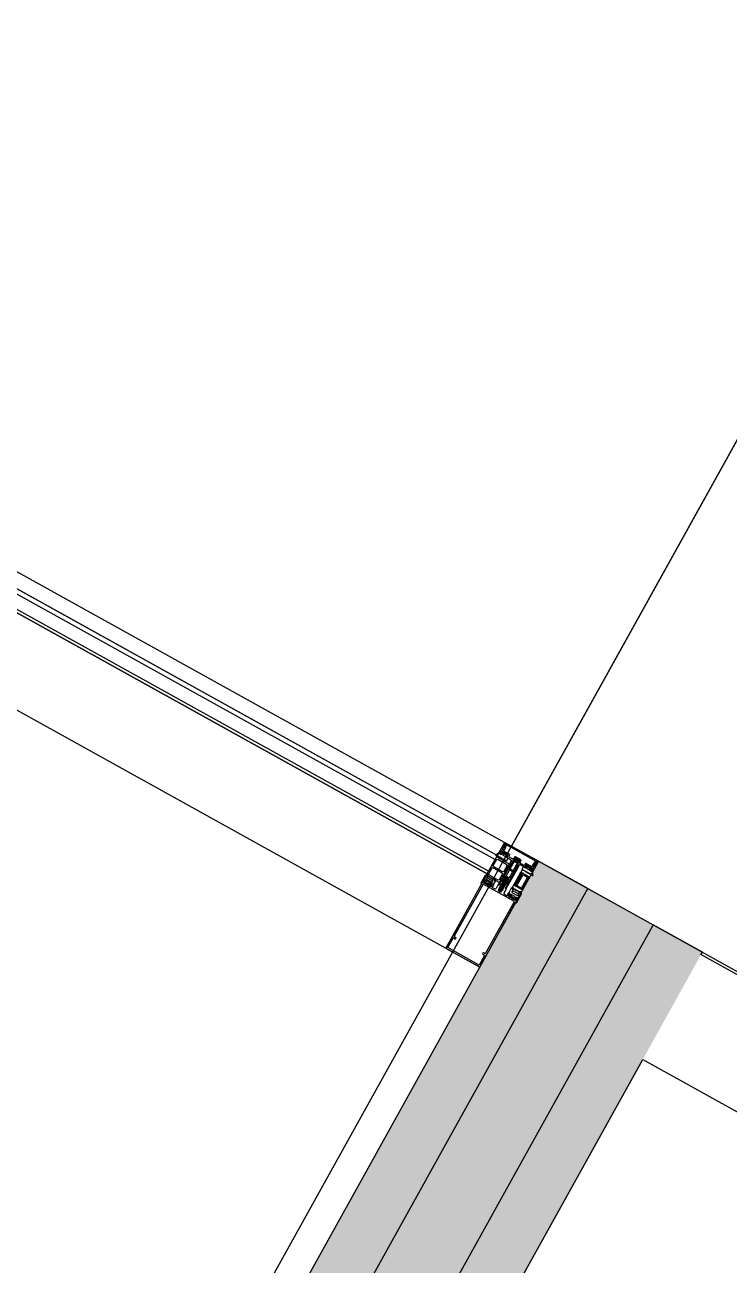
# Model space of a CAD drawing. Header units: metres. Extents: x 2.3 to 42.8, y 0.9 to 31.9.
# Drawn here: x 15.842 to 16.212, y 9.583 to 10.235 of the extents above; entities that cross this region are included whole.
import ezdxf

# ---------------------------------------------------------------- set-up
doc = ezdxf.new("R2010")
doc.units = ezdxf.units.M
for name, color, linetype in [('ARREDI', 9, 'Continuous'), ('PARETI_STRUTTURE', 7, 'Continuous'), ('PILASTRI_SETTI', 8, 'Continuous')]:
    doc.layers.add(name, color=color, linetype=linetype)

msp = doc.modelspace()

# ---------------------------------------------------------------- linework, layer by layer
at = {"layer": 'ARREDI'}
for points in [[(16.08915, 9.7959), (16.0903, 9.79797), (15.62325, 10.05729), (15.62209, 10.05523)], [(16.08494, 9.78832), (16.08571, 9.7897), (15.61865, 10.04903), (15.61789, 10.04766)], [(16.09163, 9.78415), (16.0966, 9.7931), (16.09645, 9.79364), (16.09026, 9.79708), (16.08972, 9.79693), (16.08474, 9.78797), (16.0849, 9.78745), (16.09109, 9.784)], [(16.09553, 9.7928), (16.09377, 9.78962), (16.09325, 9.78945), (16.08841, 9.79213), (16.08825, 9.79267), (16.09002, 9.79585), (16.09056, 9.79601), (16.09538, 9.79334)], [(16.09854, 9.79617), (16.09864, 9.79634), (16.09887, 9.79621), (16.10243, 9.79424), (16.10233, 9.79407), (16.10209, 9.7942), (16.09854, 9.79617), (16.09864, 9.79634), (16.10219, 9.79437), (16.10243, 9.79424), (16.10233, 9.79407), (16.09877, 9.79605)], [(16.09913, 9.79634), (16.09902, 9.79627), (16.09886, 9.79631), (16.09902, 9.79627)], [(16.09982, 9.79595), (16.09977, 9.79586), (16.09971, 9.79584), (16.09985, 9.79581), (16.09995, 9.79589), (16.09985, 9.79581), (16.09971, 9.79584), (16.09977, 9.79586)], [(16.10029, 9.7958), (16.10061, 9.79545), (16.10109, 9.79536)], [(16.09079, 9.78507), (16.08597, 9.78775), (16.08582, 9.78828), (16.08758, 9.79146), (16.08812, 9.79161), (16.09296, 9.78893), (16.0931, 9.7884), (16.09133, 9.78522)], [(16.10142, 9.79489), (16.10134, 9.79499), (16.10134, 9.79511), (16.10134, 9.79499)], [(16.10228, 9.79441), (16.10215, 9.79454), (16.10215, 9.79466), (16.10215, 9.79454)], [(16.08323, 9.78521), (16.0835, 9.78529)], [(16.09377, 9.78197), (16.09371, 9.78202), (16.09364, 9.78208), (16.09353, 9.78216), (16.09341, 9.78226), (16.0932, 9.78241), (16.09309, 9.78251), (16.09299, 9.78258), (16.09293, 9.78264)], [(16.09544, 9.78513), (16.09537, 9.78519), (16.09529, 9.78526), (16.09516, 9.78535), (16.09497, 9.78551), (16.09483, 9.78562), (16.09475, 9.78569), (16.09466, 9.78574)], [(16.09654, 9.7863), (16.095, 9.78715)], [(16.09567, 9.78668), (16.09585, 9.78654), (16.09597, 9.78644), (16.09577, 9.78658), (16.09559, 9.78672), (16.09547, 9.78682)], [(16.10329, 9.78813), (16.10015, 9.78249), (16.10039, 9.78169), (16.1033, 9.78006), (16.10701, 9.78674), (16.10409, 9.78837)], [(16.10361, 9.7875), (16.10086, 9.78254), (16.10102, 9.78201), (16.10309, 9.78086), (16.10621, 9.7865), (16.10416, 9.78765)]]:
    msp.add_lwpolyline(points, close=True, dxfattribs=at)
for points in [[(16.09408, 9.80477), (16.09107, 9.79934), (16.09151, 9.79909), (16.09205, 9.80006), (16.09316, 9.80096), (16.09322, 9.80106)], [(16.09369, 9.80302), (16.09293, 9.80165)], [(16.09429, 9.80251), (16.09331, 9.80165)], [(16.09465, 9.80221), (16.09367, 9.80047), (16.09372, 9.80033)], [(16.09396, 9.8031), (16.0937, 9.80301)], [(16.09397, 9.8031), (16.09469, 9.80269), (16.09495, 9.80276)], [(16.11194, 9.79496), (16.09421, 9.80481), (16.09407, 9.80477)], [(16.09413, 9.80381), (16.0942, 9.80355)], [(16.09419, 9.80392), (16.09414, 9.80381)], [(16.09446, 9.80399), (16.0942, 9.80393)], [(16.09494, 9.80314), (16.09422, 9.80354)], [(16.09464, 9.80221), (16.09429, 9.80251)], [(16.11112, 9.79474), (16.10279, 9.79937), (16.09445, 9.80399)], [(16.09501, 9.80287), (16.09495, 9.80314)], [(16.09496, 9.80277), (16.09501, 9.80287)], [(16.09097, 9.79919), (16.09027, 9.79862), (16.08941, 9.79838), (16.08944, 9.79816)], [(16.08943, 9.79816), (16.0905, 9.79777)], [(16.09089, 9.79762), (16.09073, 9.79772), (16.0905, 9.79776)], [(16.09089, 9.79763), (16.09094, 9.79749), (16.09098, 9.79735)], [(16.09122, 9.79925), (16.09097, 9.79919)], [(16.09098, 9.79735), (16.09114, 9.79726)], [(16.09115, 9.79726), (16.09129, 9.7973)], [(16.09277, 9.79917), (16.09298, 9.79906), (16.09268, 9.7985), (16.09258, 9.79845), (16.09249, 9.79846), (16.09233, 9.79863), (16.09122, 9.79924)], [(16.09158, 9.79724), (16.09142, 9.79734), (16.09128, 9.79729)], [(16.09159, 9.79725), (16.09163, 9.79711), (16.09167, 9.79697)], [(16.09166, 9.79697), (16.09183, 9.79688)], [(16.09174, 9.79918), (16.09181, 9.79892)], [(16.09175, 9.79919), (16.09219, 9.79998), (16.09323, 9.80092), (16.0933, 9.80109)], [(16.09182, 9.79891), (16.0924, 9.79858)], [(16.09184, 9.79688), (16.09198, 9.79692)], [(16.09227, 9.79686), (16.0921, 9.79695), (16.09197, 9.79691)], [(16.09236, 9.79659), (16.09231, 9.79672), (16.09227, 9.79686)], [(16.09235, 9.79659), (16.09252, 9.79649)], [(16.09241, 9.79859), (16.09255, 9.79861)], [(16.09305, 9.79995), (16.09265, 9.79959), (16.09247, 9.79927), (16.09251, 9.7991)], [(16.09272, 9.799), (16.09251, 9.79911)], [(16.09253, 9.7965), (16.09266, 9.79654)], [(16.09255, 9.79861), (16.09274, 9.79881)], [(16.09296, 9.79647), (16.09279, 9.79657), (16.09265, 9.79653)], [(16.09275, 9.79881), (16.09272, 9.79899)], [(16.09274, 9.79928), (16.09277, 9.79917)], [(16.09288, 9.79937), (16.09276, 9.79931)], [(16.09557, 9.79788), (16.09491, 9.79861), (16.09382, 9.79921), (16.09289, 9.79936)], [(16.09293, 9.80164), (16.09297, 9.8015)], [(16.09304, 9.7962), (16.093, 9.79634), (16.09296, 9.79648)], [(16.09297, 9.8015), (16.09322, 9.80136)], [(16.09304, 9.79621), (16.09321, 9.79611)], [(16.09453, 9.79929), (16.09441, 9.79928), (16.09316, 9.79997), (16.09305, 9.79996)], [(16.09322, 9.80106), (16.09326, 9.80126), (16.09321, 9.80137)], [(16.09321, 9.79611), (16.09335, 9.79615)], [(16.09341, 9.79878), (16.09322, 9.79843), (16.0933, 9.79816)], [(16.09331, 9.80165), (16.09324, 9.80147)], [(16.09324, 9.80147), (16.0933, 9.8011)], [(16.0933, 9.79816), (16.09433, 9.79759), (16.09459, 9.79766)], [(16.09365, 9.79609), (16.09348, 9.79619), (16.09334, 9.79615)], [(16.0947, 9.79828), (16.09368, 9.79885), (16.09341, 9.79878)], [(16.09373, 9.79582), (16.09369, 9.79596), (16.09365, 9.7961)], [(16.0969, 9.79857), (16.09372, 9.80033)], [(16.09373, 9.79583), (16.0939, 9.79573)], [(16.0939, 9.79573), (16.09404, 9.79577)], [(16.09434, 9.79571), (16.09417, 9.79581), (16.09403, 9.79576)], [(16.09442, 9.79544), (16.09438, 9.79558), (16.09434, 9.79572)], [(16.09442, 9.79544), (16.09458, 9.79535)], [(16.09606, 9.79836), (16.09464, 9.79917), (16.09463, 9.79924), (16.09453, 9.79929)], [(16.09459, 9.79766), (16.09479, 9.79801), (16.09472, 9.79827)], [(16.09508, 9.7953), (16.09486, 9.79542), (16.09472, 9.79538)], [(16.09585, 9.79667), (16.09522, 9.79702), (16.095, 9.79708), (16.09493, 9.79716), (16.09495, 9.79724), (16.09525, 9.7978), (16.09546, 9.79767)], [(16.09516, 9.79747), (16.0951, 9.79719)], [(16.0951, 9.79719), (16.09515, 9.79707)], [(16.09515, 9.79706), (16.09788, 9.79555)], [(16.09534, 9.79754), (16.09517, 9.79747)], [(16.09534, 9.79754), (16.09554, 9.79743), (16.09571, 9.79747)], [(16.09535, 9.79537), (16.09592, 9.7964)], [(16.09546, 9.79768), (16.09557, 9.79771)], [(16.09558, 9.79774), (16.09557, 9.79788)], [(16.0957, 9.79748), (16.09611, 9.7982), (16.09606, 9.79836)], [(16.09593, 9.79641), (16.09586, 9.79667)], [(16.09693, 9.79846), (16.09639, 9.7975), (16.09648, 9.79723)], [(16.10026, 9.79493), (16.1002, 9.79514), (16.09647, 9.79723)], [(16.09693, 9.79846), (16.0969, 9.79857)], [(16.09728, 9.7943), (16.09791, 9.79544), (16.09788, 9.79555)], [(16.09854, 9.79617), (16.09857, 9.79606)], [(16.09857, 9.79606), (16.10222, 9.79404)], [(16.10239, 9.79435), (16.09874, 9.79637), (16.09863, 9.79635)], [(16.10108, 9.79536), (16.10132, 9.79545), (16.10174, 9.79615), (16.101, 9.79579), (16.10093, 9.79567), (16.10098, 9.79579), (16.101, 9.79582), (16.10134, 9.79638), (16.10102, 9.79655), (16.10029, 9.7958), (16.09982, 9.79594), (16.09913, 9.79633), (16.09961, 9.79724), (16.09911, 9.79635), (16.10108, 9.79536)], [(16.09911, 9.79635), (16.09982, 9.79594), (16.10035, 9.79688)], [(16.09913, 9.79634), (16.09965, 9.79727), (16.09913, 9.79634)], [(16.09945, 9.79557), (16.09953, 9.79531), (16.10107, 9.79446)], [(16.09996, 9.79727), (16.09961, 9.79725)], [(16.09995, 9.79589), (16.09982, 9.79596), (16.09995, 9.79589), (16.10046, 9.79682), (16.09995, 9.79589), (16.10046, 9.79682)], [(16.10034, 9.79688), (16.09983, 9.79595), (16.10034, 9.79688)], [(16.10216, 9.79467), (16.10145, 9.79504), (16.10134, 9.79511), (16.09995, 9.79589), (16.10134, 9.79511), (16.10185, 9.79604), (16.10134, 9.79511), (16.10217, 9.79465), (16.10267, 9.79558)], [(16.10251, 9.79584), (16.10244, 9.79588), (16.10251, 9.79586), (16.09996, 9.79727)], [(16.10012, 9.79719), (16.10006, 9.79709), (16.1023, 9.79584), (16.10235, 9.79595)], [(16.10022, 9.7971), (16.10016, 9.79714), (16.10009, 9.79718)], [(16.1001, 9.79718), (16.10017, 9.79714)], [(16.10017, 9.79628), (16.10035, 9.79692)], [(16.10019, 9.79627), (16.10037, 9.79691)], [(16.10019, 9.79627), (16.10037, 9.79691)], [(16.10023, 9.79605), (16.10062, 9.79678), (16.10023, 9.79605)], [(16.10023, 9.79605), (16.1003, 9.79593)], [(16.10035, 9.79685), (16.10032, 9.79697)], [(16.10036, 9.79683), (16.10033, 9.79693)], [(16.10046, 9.79681), (16.10053, 9.79681)], [(16.10059, 9.79541), (16.10086, 9.7959)], [(16.10064, 9.79583), (16.101, 9.79656), (16.10064, 9.79583)], [(16.10092, 9.79567), (16.10135, 9.79637), (16.10099, 9.79578), (16.1007, 9.79594), (16.10064, 9.79583)], [(16.1007, 9.7968), (16.10077, 9.79677), (16.10088, 9.79674), (16.10098, 9.79668), (16.10106, 9.79664), (16.10116, 9.7966), (16.1013, 9.79652), (16.10139, 9.79646)], [(16.10099, 9.79578), (16.1007, 9.79594)], [(16.10072, 9.79598), (16.101, 9.79582)], [(16.10119, 9.79544), (16.10133, 9.79544)], [(16.10196, 9.79598), (16.10146, 9.79505), (16.10134, 9.79512), (16.10185, 9.79605)], [(16.10197, 9.79598), (16.10146, 9.79505), (16.10141, 9.79495), (16.10141, 9.79488), (16.10141, 9.79495), (16.10146, 9.79505)], [(16.10267, 9.79559), (16.10215, 9.79466), (16.10146, 9.79505), (16.10197, 9.79598)], [(16.10198, 9.79602), (16.10154, 9.79552)], [(16.10198, 9.79602), (16.10154, 9.79553)], [(16.102, 9.79601), (16.10155, 9.79552)], [(16.10186, 9.79602), (16.10192, 9.79596)], [(16.10202, 9.796), (16.10192, 9.79597)], [(16.10267, 9.79562), (16.10267, 9.79554), (16.10217, 9.79465), (16.10267, 9.7956)], [(16.10241, 9.7959), (16.10232, 9.79595), (16.10224, 9.79599)], [(16.10249, 9.79585), (16.10242, 9.79589)], [(16.10267, 9.79554), (16.1025, 9.79586)], [(16.09714, 9.79405), (16.09094, 9.78289)], [(16.09605, 9.79089), (16.09304, 9.78545), (16.09305, 9.78527)], [(16.09538, 9.78584), (16.09551, 9.78602), (16.09526, 9.78612), (16.09512, 9.78618), (16.09502, 9.7862), (16.09494, 9.78623), (16.09487, 9.78626), (16.09445, 9.78652), (16.09449, 9.78662), (16.0949, 9.78704), (16.09501, 9.78715), (16.09953, 9.79531), (16.10107, 9.79445), (16.09654, 9.7863), (16.09599, 9.78609), (16.09592, 9.78614), (16.0958, 9.78624), (16.09569, 9.78632), (16.09547, 9.78649), (16.09533, 9.7866), (16.09522, 9.7867), (16.09515, 9.78675), (16.09505, 9.78687), (16.09512, 9.78681), (16.09522, 9.78674), (16.09535, 9.78665), (16.09553, 9.78652), (16.09582, 9.78631), (16.096, 9.78619), (16.09612, 9.78611), (16.09621, 9.78604), (16.09616, 9.78613), (16.09491, 9.787), (16.09497, 9.78692), (16.095, 9.78637), (16.09509, 9.7863), (16.09472, 9.78618), (16.09454, 9.78597), (16.09431, 9.78563), (16.09449, 9.78596), (16.09467, 9.78628), (16.096, 9.78587), (16.09593, 9.78588), (16.09587, 9.78591), (16.09579, 9.78592), (16.09566, 9.78598), (16.09538, 9.78584)], [(16.09459, 9.79535), (16.09473, 9.79539)], [(16.0947, 9.7946), (16.09509, 9.7953), (16.09535, 9.79538)], [(16.09507, 9.7806), (16.10127, 9.79175)], [(16.09659, 9.7907), (16.09619, 9.79092), (16.09605, 9.79088)], [(16.0961, 9.78368), (16.09914, 9.78915), (16.0991, 9.78929)], [(16.09742, 9.79334), (16.09639, 9.79149), (16.09643, 9.79135)], [(16.09701, 9.79103), (16.09643, 9.79135)], [(16.09696, 9.79026), (16.0966, 9.7907)], [(16.09813, 9.7896), (16.09696, 9.79027)], [(16.0974, 9.79053), (16.09701, 9.79103)], [(16.09727, 9.79408), (16.09713, 9.79404)], [(16.09735, 9.79404), (16.09795, 9.79371), (16.09727, 9.79408)], [(16.09728, 9.7943), (16.09736, 9.79404)], [(16.09821, 9.79013), (16.09739, 9.79054)], [(16.09771, 9.79327), (16.09755, 9.79337), (16.09741, 9.79333)], [(16.09772, 9.79327), (16.09786, 9.79331)], [(16.09785, 9.79331), (16.09799, 9.79357), (16.09789, 9.79339)], [(16.0979, 9.7934), (16.09797, 9.79313)], [(16.098, 9.79357), (16.09795, 9.79371)], [(16.098, 9.79359), (16.09796, 9.7937)], [(16.09798, 9.79313), (16.09805, 9.79309)], [(16.09837, 9.79506), (16.09802, 9.79443), (16.09809, 9.79417)], [(16.09804, 9.79309), (16.09831, 9.79317)], [(16.09851, 9.79393), (16.09809, 9.79417)], [(16.09911, 9.78929), (16.09868, 9.78952), (16.09813, 9.7896)], [(16.09877, 9.79005), (16.09814, 9.79011)], [(16.09831, 9.79317), (16.09859, 9.79367)], [(16.10138, 9.7936), (16.10001, 9.79436), (16.09863, 9.79513), (16.09837, 9.79505)], [(16.09859, 9.79367), (16.09852, 9.79393)], [(16.09877, 9.79005), (16.09936, 9.78973), (16.09949, 9.78977)], [(16.09895, 9.78234), (16.10277, 9.78923)], [(16.10279, 9.78922), (16.1039, 9.78861), (16.10308, 9.78837), (16.09985, 9.78252), (16.10007, 9.78172), (16.09896, 9.78234)], [(16.10293, 9.78914), (16.09911, 9.78225)], [(16.10306, 9.78907), (16.09925, 9.78218)], [(16.1032, 9.78899), (16.09938, 9.7821)], [(16.09948, 9.78976), (16.10051, 9.79161), (16.10047, 9.79175)], [(16.10334, 9.78891), (16.09952, 9.78202)], [(16.10017, 9.79279), (16.0999, 9.79229)], [(16.0999, 9.79229), (16.09996, 9.79202)], [(16.09997, 9.79202), (16.10004, 9.79198)], [(16.10004, 9.79198), (16.1003, 9.79205)], [(16.10044, 9.79286), (16.10018, 9.79278)], [(16.10026, 9.79197), (16.1003, 9.79183)], [(16.10031, 9.79206), (16.10041, 9.79223), (16.10027, 9.79198)], [(16.1003, 9.79184), (16.10047, 9.79174)], [(16.10036, 9.79487), (16.10057, 9.79493), (16.10432, 9.79287), (16.10458, 9.79294)], [(16.10054, 9.79227), (16.1004, 9.79223)], [(16.10053, 9.79227), (16.10042, 9.79225)], [(16.10044, 9.79287), (16.10085, 9.79263), (16.10112, 9.79272)], [(16.10123, 9.79189), (16.10053, 9.79226), (16.10114, 9.79193)], [(16.10133, 9.79453), (16.10107, 9.79446)], [(16.10112, 9.79271), (16.10146, 9.79333), (16.10139, 9.7936)], [(16.10114, 9.79193), (16.10141, 9.79202)], [(16.10127, 9.79175), (16.10122, 9.79189)], [(16.10141, 9.79201), (16.10203, 9.79315)], [(16.10487, 9.79166), (16.10214, 9.79318), (16.10203, 9.79315)], [(16.10222, 9.79404), (16.10233, 9.79407)], [(16.10242, 9.79424), (16.10239, 9.79435)], [(16.1039, 9.79197), (16.10333, 9.79094), (16.10341, 9.79068)], [(16.10364, 9.79055), (16.10341, 9.79068)], [(16.10363, 9.79056), (16.10367, 9.79042), (16.10372, 9.79028)], [(16.10372, 9.79028), (16.10388, 9.79019), (16.10402, 9.79023)], [(16.10417, 9.79205), (16.10391, 9.79197)], [(16.10415, 9.79026), (16.10401, 9.79022)], [(16.10432, 9.79017), (16.10416, 9.79027)], [(16.10417, 9.79205), (16.1048, 9.79171), (16.10496, 9.79155), (16.10508, 9.79154), (16.10513, 9.79158), (16.10544, 9.79214), (16.10523, 9.79225)], [(16.10432, 9.79017), (16.10436, 9.79003), (16.10441, 9.7899)], [(16.10441, 9.7899), (16.10457, 9.78981), (16.10471, 9.78985)], [(16.10512, 9.79391), (16.10458, 9.79295)], [(16.10484, 9.78988), (16.1047, 9.78984)], [(16.10501, 9.78979), (16.10485, 9.78988)], [(16.10487, 9.79167), (16.10501, 9.79169)], [(16.10533, 9.79308), (16.10493, 9.79235), (16.10497, 9.79219)], [(16.10518, 9.79208), (16.10497, 9.79219)], [(16.10501, 9.79169), (16.1052, 9.7919)], [(16.10501, 9.78979), (16.10505, 9.78965), (16.10509, 9.78951)], [(16.1051, 9.78952), (16.10526, 9.78942), (16.1054, 9.78946)], [(16.10523, 9.79394), (16.10512, 9.79392)], [(16.10521, 9.79189), (16.10518, 9.79207)], [(16.1052, 9.79236), (16.10523, 9.79225)], [(16.10802, 9.79096), (16.1074, 9.79167), (16.10631, 9.79228), (16.10534, 9.79245), (16.10522, 9.79239)], [(16.10523, 9.79394), (16.10841, 9.79218), (16.10855, 9.79222)], [(16.10699, 9.79237), (16.10692, 9.79236), (16.10549, 9.79312), (16.10533, 9.79308)], [(16.10553, 9.7895), (16.10539, 9.78946)], [(16.1057, 9.7894), (16.10554, 9.7895)], [(16.10587, 9.79186), (16.10568, 9.79151)], [(16.10568, 9.79151), (16.10576, 9.79125)], [(16.1057, 9.78941), (16.10574, 9.78927), (16.10578, 9.78913)], [(16.10576, 9.79124), (16.10678, 9.79067)], [(16.10578, 9.78914), (16.10595, 9.78904), (16.10609, 9.78908)], [(16.10614, 9.79193), (16.10587, 9.79186)], [(16.10622, 9.78912), (16.10608, 9.78908)], [(16.10717, 9.79136), (16.10614, 9.79193)], [(16.10639, 9.78902), (16.10622, 9.78912)], [(16.10647, 9.78875), (16.10643, 9.78889), (16.10639, 9.78903)], [(16.10679, 9.79067), (16.10705, 9.79074)], [(16.1084, 9.79151), (16.10715, 9.79219), (16.10709, 9.79232), (16.10699, 9.79237)], [(16.10705, 9.79075), (16.10725, 9.79109)], [(16.10725, 9.79109), (16.10718, 9.79135)], [(16.10881, 9.78948), (16.10768, 9.79009), (16.10746, 9.79015), (16.1074, 9.79022), (16.1074, 9.79033), (16.10771, 9.79087), (16.10792, 9.79076), (16.10803, 9.79079)], [(16.10763, 9.79055), (16.10756, 9.79027)], [(16.10756, 9.79027), (16.10761, 9.79015)], [(16.10761, 9.79014), (16.1082, 9.78981)], [(16.1078, 9.79062), (16.10763, 9.79055)], [(16.1078, 9.79062), (16.10801, 9.79051), (16.10817, 9.79055)], [(16.10804, 9.79082), (16.10803, 9.79096)], [(16.10816, 9.79056), (16.10835, 9.79087), (16.10844, 9.79141), (16.10839, 9.7915)], [(16.1082, 9.78981), (16.10847, 9.78988)], [(16.10847, 9.78989), (16.10892, 9.7907), (16.10917, 9.79207)], [(16.10942, 9.79227), (16.10926, 9.79209), (16.10905, 9.79062), (16.10851, 9.78964), (16.10897, 9.7894), (16.11198, 9.79483), (16.11194, 9.79497)], [(16.10951, 9.79395), (16.10855, 9.79222)], [(16.10881, 9.78949), (16.10889, 9.78924), (16.10877, 9.78835), (16.10903, 9.78749)], [(16.10962, 9.79237), (16.10928, 9.79222), (16.10916, 9.79208)], [(16.1098, 9.79216), (16.10955, 9.7923), (16.10943, 9.79228)], [(16.10995, 9.79382), (16.10951, 9.79396)], [(16.10962, 9.79238), (16.10973, 9.79253)], [(16.10974, 9.79252), (16.10996, 9.79382)], [(16.1098, 9.79216), (16.10994, 9.7922)], [(16.10988, 9.79461), (16.10982, 9.79452), (16.10991, 9.79425)], [(16.11087, 9.79429), (16.11015, 9.7947), (16.10988, 9.79461)], [(16.1099, 9.79425), (16.11062, 9.79385)], [(16.10993, 9.7922), (16.11069, 9.79358)], [(16.1107, 9.79358), (16.11062, 9.79384)], [(16.11087, 9.79429), (16.11113, 9.79438)], [(16.1112, 9.79448), (16.11113, 9.79474)], [(16.11114, 9.79437), (16.11119, 9.79448)], [(16.08208, 9.78315), (16.06689, 9.75579), (16.06334, 9.74942)], [(16.08286, 9.78294), (16.06767, 9.75558), (16.06774, 9.75532), (16.0686, 9.75483)], [(16.08396, 9.78751), (16.08172, 9.78349)], [(16.08173, 9.78349), (16.08177, 9.78332)], [(16.08177, 9.78332), (16.08208, 9.78316), (16.08323, 9.78521)], [(16.09939, 9.77377), (16.08286, 9.78295)], [(16.08353, 9.78455), (16.08317, 9.7839), (16.08321, 9.78373)], [(16.08321, 9.78373), (16.08494, 9.78279), (16.08498, 9.78265), (16.0851, 9.78269), (16.08682, 9.78173), (16.08699, 9.78178)], [(16.08409, 9.78497), (16.0835, 9.7853)], [(16.0835, 9.78529), (16.08404, 9.78499), (16.08426, 9.78493), (16.08433, 9.78488), (16.08433, 9.78477), (16.08402, 9.78421), (16.08384, 9.78431)], [(16.08414, 9.78483), (16.08404, 9.7844), (16.0837, 9.7846), (16.08353, 9.78456)], [(16.0837, 9.78413), (16.0843, 9.78346), (16.08602, 9.7825), (16.08689, 9.78235)], [(16.08385, 9.78431), (16.08371, 9.78413)], [(16.08412, 9.78755), (16.08395, 9.78751)], [(16.08414, 9.78484), (16.08409, 9.78497)], [(16.08411, 9.78755), (16.08473, 9.78722), (16.08486, 9.78708), (16.08523, 9.78661), (16.08543, 9.78676)], [(16.0846, 9.78622), (16.08439, 9.78585), (16.08446, 9.78559)], [(16.08447, 9.78559), (16.08743, 9.78394), (16.0877, 9.78402)], [(16.08474, 9.78447), (16.08456, 9.78414)], [(16.08456, 9.78414), (16.08463, 9.78388)], [(16.08782, 9.78466), (16.08486, 9.7863), (16.0846, 9.78621)], [(16.08464, 9.78387), (16.08619, 9.78301)], [(16.08501, 9.78455), (16.08475, 9.78446)], [(16.08509, 9.78802), (16.08479, 9.78784)], [(16.08479, 9.78784), (16.08543, 9.78675)], [(16.08656, 9.78369), (16.08501, 9.78455)], [(16.08509, 9.78801), (16.0859, 9.78666), (16.08605, 9.78669)], [(16.08618, 9.78673), (16.08604, 9.78669)], [(16.08636, 9.78663), (16.08618, 9.78673)], [(16.08619, 9.78301), (16.08645, 9.7831)], [(16.08636, 9.78664), (16.0864, 9.7865), (16.08644, 9.78636)], [(16.08644, 9.78637), (16.08661, 9.78627), (16.08675, 9.78631)], [(16.08645, 9.78309), (16.08664, 9.78342)], [(16.08664, 9.78342), (16.08657, 9.78368)], [(16.08687, 9.78635), (16.08674, 9.7863)], [(16.08698, 9.78257), (16.08681, 9.78267), (16.08712, 9.78322), (16.08717, 9.78327), (16.08728, 9.78325), (16.08745, 9.7831), (16.08812, 9.78272)], [(16.08705, 9.78625), (16.08696, 9.78629), (16.08688, 9.78635)], [(16.0869, 9.78235), (16.08699, 9.78257)], [(16.08727, 9.7831), (16.08696, 9.78278), (16.08731, 9.7826)], [(16.08699, 9.78178), (16.08735, 9.78243), (16.08731, 9.7826)], [(16.08704, 9.78625), (16.08708, 9.78612), (16.08713, 9.78598)], [(16.08713, 9.78598), (16.0873, 9.78589), (16.08743, 9.78593)], [(16.08741, 9.78312), (16.08727, 9.78309)], [(16.08841, 9.78256), (16.08741, 9.78312)], [(16.08756, 9.78596), (16.08742, 9.78592)], [(16.08774, 9.78586), (16.08756, 9.78596)], [(16.0877, 9.78402), (16.08791, 9.78438), (16.08784, 9.78465)], [(16.08774, 9.78587), (16.08778, 9.78573), (16.08784, 9.78559)], [(16.0894, 9.78562), (16.08784, 9.78558)], [(16.08811, 9.78273), (16.08838, 9.78281)], [(16.08942, 9.78527), (16.08816, 9.78524), (16.08814, 9.78499)], [(16.08838, 9.78281), (16.08934, 9.78452), (16.08928, 9.78468), (16.08892, 9.78489), (16.08873, 9.78493), (16.08814, 9.78499)], [(16.08829, 9.7821), (16.08845, 9.7824)], [(16.08846, 9.7824), (16.08842, 9.78257)], [(16.08941, 9.78527), (16.0894, 9.78563)], [(16.09081, 9.78265), (16.08967, 9.7806)], [(16.09094, 9.78269), (16.09081, 9.78265)], [(16.09094, 9.78289), (16.09098, 9.78275)], [(16.09095, 9.78268), (16.09118, 9.78256), (16.09125, 9.78254)], [(16.09098, 9.78276), (16.0912, 9.78263)], [(16.09235, 9.77899), (16.0911, 9.7797), (16.09102, 9.77974), (16.09148, 9.77897), (16.09161, 9.7794), (16.09102, 9.77974), (16.09127, 9.78021), (16.09136, 9.78017), (16.09262, 9.77946), (16.09236, 9.77899), (16.09109, 9.7797), (16.09101, 9.77974), (16.0913, 9.78024), (16.0918, 9.78098), (16.09173, 9.78098), (16.09186, 9.78161), (16.09171, 9.78165), (16.09213, 9.78207), (16.0922, 9.78202), (16.09227, 9.78196), (16.09235, 9.78189), (16.09245, 9.78184), (16.09256, 9.78175), (16.09277, 9.78162), (16.09299, 9.78145), (16.09321, 9.7813), (16.09331, 9.78123), (16.09341, 9.78116), (16.09349, 9.7811), (16.09358, 9.78103), (16.09324, 9.78105), (16.09319, 9.7811), (16.09312, 9.78116), (16.09301, 9.78124), (16.09288, 9.78134), (16.09267, 9.78149), (16.09258, 9.78158), (16.09248, 9.78166), (16.09209, 9.78216), (16.09214, 9.78212), (16.0922, 9.78206), (16.09227, 9.78201), (16.09235, 9.78195), (16.09244, 9.7819), (16.09253, 9.78183), (16.09274, 9.78167), (16.09306, 9.78145), (16.09327, 9.78131), (16.09335, 9.78124), (16.09345, 9.78117), (16.09353, 9.78112), (16.09342, 9.78134), (16.09337, 9.7814), (16.0933, 9.78146), (16.09318, 9.78154), (16.09306, 9.78164), (16.09285, 9.78179), (16.09274, 9.78189), (16.09264, 9.78196), (16.09277, 9.78253), (16.09436, 9.78212), (16.09429, 9.78214), (16.09422, 9.78216), (16.09414, 9.7822), (16.09404, 9.78223), (16.09395, 9.78227), (16.09383, 9.78232), (16.09361, 9.78241), (16.09325, 9.78258), (16.09301, 9.78268), (16.0929, 9.78272), (16.09281, 9.78276), (16.09271, 9.7828), (16.09263, 9.78283), (16.09236, 9.78281), (16.0924, 9.7829), (16.09282, 9.78332), (16.09289, 9.78326), (16.09296, 9.78321), (16.09306, 9.78314), (16.09314, 9.78308), (16.09325, 9.783), (16.09346, 9.78285), (16.09368, 9.7827), (16.09391, 9.78254), (16.094, 9.78247), (16.0941, 9.7824), (16.09418, 9.78235), (16.09427, 9.78229), (16.09393, 9.7823), (16.09388, 9.78235), (16.09381, 9.78241), (16.0937, 9.78249), (16.09357, 9.78259), (16.09336, 9.78274), (16.09327, 9.78282), (16.09317, 9.78291), (16.0931, 9.78296), (16.09278, 9.78341), (16.09284, 9.78336), (16.09289, 9.78331), (16.09296, 9.78325), (16.09304, 9.7832), (16.09313, 9.78313), (16.09323, 9.78307), (16.09343, 9.78292), (16.09375, 9.7827), (16.09396, 9.78256), (16.09406, 9.78249), (16.09414, 9.78242), (16.09423, 9.78236), (16.09407, 9.78263), (16.094, 9.78268), (16.09393, 9.78274), (16.09382, 9.78282), (16.09366, 9.78296), (16.09349, 9.78309), (16.09339, 9.78317), (16.09331, 9.78322), (16.09325, 9.78328), (16.09471, 9.78288), (16.09464, 9.78293), (16.09457, 9.78299), (16.09449, 9.78304), (16.0944, 9.78311), (16.09431, 9.78318), (16.0941, 9.78332), (16.09378, 9.78354), (16.09357, 9.7837), (16.09347, 9.78375), (16.09339, 9.78382), (16.09331, 9.78388), (16.09324, 9.78393), (16.09318, 9.78399), (16.09345, 9.78358), (16.0935, 9.78354), (16.09359, 9.78347), (16.0937, 9.78337), (16.09389, 9.78323), (16.09403, 9.78312), (16.09413, 9.78305), (16.0942, 9.78298), (16.09468, 9.78286), (16.09461, 9.7829), (16.09454, 9.78296), (16.09445, 9.78303), (16.09435, 9.7831), (16.09425, 9.78317), (16.09403, 9.78332), (16.09381, 9.78347), (16.0936, 9.78362), (16.09349, 9.78371), (16.0934, 9.78376), (16.09331, 9.78383), (16.09324, 9.78389), (16.0937, 9.7841), (16.09384, 9.78415), (16.0946, 9.78372), (16.09465, 9.78358), (16.09417, 9.78272), (16.09428, 9.78258), (16.09425, 9.78244), (16.09447, 9.78268), (16.09516, 9.78332), (16.09505, 9.78337), (16.09497, 9.7834)], [(16.09331, 9.78345), (16.09338, 9.78342), (16.09346, 9.78339), (16.09359, 9.78335), (16.09376, 9.7833), (16.09399, 9.7832), (16.09412, 9.78316), (16.09424, 9.78311), (16.09475, 9.78335), (16.09441, 9.78273), (16.094, 9.78246), (16.09393, 9.78249), (16.09384, 9.78251), (16.09371, 9.78256), (16.09352, 9.78263), (16.09331, 9.78271), (16.09318, 9.78275), (16.0931, 9.78278), (16.09284, 9.78284), (16.09277, 9.78286), (16.09319, 9.78347), (16.09311, 9.78349), (16.09305, 9.78406), (16.09349, 9.7841), (16.09316, 9.78452), (16.09245, 9.7848), (16.09259, 9.78484), (16.09316, 9.78452), (16.09351, 9.78457), (16.09358, 9.78451), (16.09365, 9.78446), (16.09375, 9.78439), (16.09383, 9.78432), (16.09394, 9.78425), (16.09417, 9.7841), (16.09439, 9.78394), (16.0946, 9.78379), (16.09469, 9.78372), (16.09479, 9.78365), (16.09487, 9.7836), (16.09496, 9.78353), (16.09505, 9.78351), (16.09499, 9.78355), (16.09492, 9.7836), (16.09484, 9.78367), (16.09474, 9.78373), (16.09466, 9.7838), (16.09445, 9.78395), (16.09413, 9.78417), (16.09392, 9.78431), (16.09382, 9.78439), (16.09374, 9.78445), (16.09365, 9.7845), (16.09358, 9.78456), (16.09353, 9.78461), (16.09373, 9.78425), (16.09443, 9.78324), (16.09438, 9.78328), (16.09431, 9.78335), (16.09421, 9.78342), (16.09407, 9.78353), (16.09388, 9.78367), (16.09375, 9.78378), (16.09367, 9.78385), (16.09353, 9.7841), (16.09346, 9.7841), (16.09323, 9.78425), (16.09313, 9.78407), (16.09326, 9.78389), (16.09301, 9.78345), (16.09279, 9.78345), (16.09291, 9.78326), (16.09266, 9.78282), (16.09244, 9.78283), (16.09256, 9.78265), (16.09231, 9.7822), (16.09209, 9.78221), (16.09222, 9.78203), (16.09197, 9.78158), (16.09176, 9.78158), (16.09188, 9.7814), (16.09163, 9.78096), (16.09141, 9.78097), (16.09154, 9.78079), (16.09129, 9.78033), (16.09106, 9.78035), (16.09119, 9.78017), (16.09102, 9.77986), (16.09118, 9.77932), (16.09193, 9.7789), (16.09247, 9.77906), (16.0928, 9.77968), (16.09302, 9.77967), (16.0929, 9.77985), (16.09315, 9.78029), (16.09337, 9.78028), (16.09324, 9.78047), (16.09349, 9.78092), (16.09372, 9.7809), (16.09359, 9.78108), (16.09384, 9.78153), (16.09406, 9.78153), (16.09394, 9.78171), (16.09419, 9.78215), (16.0944, 9.78214), (16.09427, 9.78232), (16.09452, 9.78278), (16.09474, 9.78276), (16.09462, 9.78295), (16.09486, 9.78336), (16.09512, 9.78343), (16.09585, 9.78281), (16.09505, 9.78135), (16.09589, 9.78289), (16.09586, 9.78302), (16.09501, 9.78349), (16.0951, 9.78398), (16.09498, 9.78339), (16.09492, 9.78342), (16.09482, 9.78345), (16.09474, 9.78349), (16.09463, 9.78353), (16.09453, 9.78357), (16.0943, 9.78367), (16.09394, 9.78382), (16.09371, 9.78392), (16.0936, 9.78396), (16.09351, 9.784), (16.09341, 9.78404), (16.09332, 9.78407), (16.09343, 9.78438), (16.09346, 9.78426), (16.09316, 9.78313), (16.0946, 9.78307), (16.09482, 9.78277), (16.09471, 9.78274), (16.09464, 9.78276), (16.09457, 9.78279), (16.09449, 9.78283), (16.09439, 9.78285), (16.09429, 9.7829), (16.09418, 9.78295), (16.09394, 9.78305), (16.09358, 9.7832), (16.09336, 9.7833), (16.09325, 9.78334), (16.09315, 9.78338), (16.09306, 9.78342), (16.09297, 9.78345), (16.09302, 9.78348), (16.09306, 9.78324), (16.09274, 9.78352), (16.09293, 9.78314), (16.09322, 9.78325), (16.09368, 9.78406), (16.09376, 9.78403), (16.09384, 9.78401), (16.09397, 9.78396), (16.09413, 9.7839), (16.09434, 9.78383), (16.09447, 9.78378), (16.09459, 9.78374), (16.09497, 9.78416), (16.09492, 9.78422), (16.09485, 9.78428), (16.09474, 9.78436), (16.09461, 9.78446), (16.0944, 9.78461), (16.0943, 9.78469), (16.09421, 9.78478), (16.09414, 9.78483), (16.09386, 9.78519), (16.09393, 9.78513), (16.094, 9.78508), (16.09408, 9.78501), (16.09418, 9.78495), (16.09429, 9.78487), (16.0945, 9.78473), (16.09472, 9.78456), (16.09494, 9.78443), (16.09504, 9.78434), (16.09514, 9.78427), (16.09522, 9.78422), (16.0953, 9.78415), (16.0954, 9.7846), (16.09586, 9.78457), (16.09575, 9.78461), (16.09568, 9.78463), (16.09561, 9.78466), (16.09552, 9.7847), (16.09543, 9.78473), (16.09533, 9.78477), (16.09522, 9.78482), (16.09498, 9.78492), (16.09463, 9.78507), (16.0944, 9.78517), (16.09429, 9.78521), (16.09419, 9.78525), (16.09409, 9.7853), (16.09401, 9.78532), (16.09432, 9.78565), (16.09415, 9.78535), (16.0944, 9.7853), (16.09448, 9.78527), (16.09457, 9.78524), (16.09469, 9.7852), (16.0949, 9.78512), (16.0951, 9.78505), (16.09522, 9.78501), (16.0953, 9.78498), (16.09562, 9.78492), (16.09587, 9.78568), (16.09582, 9.78574), (16.09575, 9.78579), (16.09568, 9.78585), (16.09559, 9.78592), (16.09545, 9.78601), (16.09527, 9.78615), (16.09515, 9.78625), (16.09608, 9.78574), (16.09596, 9.78553), (16.09566, 9.78597), (16.09599, 9.78578), (16.09608, 9.78574), (16.09597, 9.78554), (16.09477, 9.78612), (16.09483, 9.78608), (16.0949, 9.78602), (16.095, 9.78594), (16.09509, 9.78586), (16.0953, 9.7857), (16.09543, 9.78561), (16.09554, 9.78552), (16.09561, 9.78547), (16.09598, 9.78556), (16.09616, 9.78518), (16.0962, 9.78519), (16.09609, 9.78524), (16.09602, 9.78525), (16.09595, 9.78528), (16.09587, 9.78532), (16.09577, 9.78535), (16.09567, 9.78539), (16.09556, 9.78543), (16.09534, 9.78553), (16.09498, 9.7857), (16.09474, 9.78579), (16.09463, 9.78583), (16.09454, 9.78588), (16.09444, 9.78592), (16.09436, 9.78595), (16.09451, 9.78646), (16.09463, 9.78644), (16.09469, 9.78639), (16.09476, 9.78633), (16.09484, 9.78628), (16.09497, 9.78618), (16.09512, 9.78608), (16.09531, 9.78593), (16.09498, 9.78611), (16.09483, 9.78623), (16.09473, 9.7863), (16.09465, 9.78636), (16.09458, 9.78641), (16.09603, 9.78542), (16.09614, 9.78533), (16.09621, 9.78526), (16.09578, 9.78556), (16.09578, 9.78556), (16.09606, 9.78534), (16.09618, 9.78524)], [(16.0912, 9.78263), (16.09127, 9.78262)], [(16.09128, 9.78262), (16.09149, 9.78261), (16.09126, 9.78255)], [(16.09148, 9.78261), (16.09153, 9.78265)], [(16.09163, 9.78292), (16.09153, 9.78265), (16.09166, 9.78287), (16.09167, 9.78294)], [(16.09159, 9.78325), (16.09158, 9.78318)], [(16.0916, 9.78319), (16.09167, 9.78296), (16.09158, 9.78318)], [(16.09161, 9.78327), (16.09159, 9.7832)], [(16.09241, 9.78471), (16.0916, 9.78327), (16.09245, 9.7848)], [(16.09163, 9.78291), (16.09164, 9.78298)], [(16.09259, 9.78254), (16.09242, 9.78223), (16.09249, 9.78223)], [(16.09243, 9.78279), (16.09249, 9.78274), (16.09255, 9.78269), (16.09261, 9.78263), (16.0927, 9.78258), (16.09277, 9.78252)], [(16.09264, 9.78244), (16.09259, 9.78254)], [(16.09359, 9.78167), (16.09353, 9.78173), (16.09346, 9.78178), (16.09335, 9.78187), (16.09323, 9.78196), (16.09302, 9.78212), (16.09292, 9.7822), (16.09283, 9.78228), (16.09276, 9.78234), (16.0927, 9.78238)], [(16.09279, 9.78251), (16.09288, 9.78244), (16.09309, 9.7823), (16.09341, 9.78207), (16.09362, 9.78193), (16.09372, 9.78186), (16.0938, 9.7818), (16.09388, 9.78174), (16.09395, 9.78169)], [(16.09406, 9.7847), (16.09305, 9.78527)], [(16.09336, 9.78366), (16.09329, 9.78373)], [(16.09362, 9.78439), (16.0934, 9.78468)], [(16.09343, 9.78477), (16.09385, 9.78472)], [(16.09359, 9.78472), (16.09366, 9.7847), (16.09374, 9.78467), (16.09384, 9.78463), (16.09395, 9.78459), (16.09406, 9.78454), (16.09428, 9.78445), (16.09465, 9.78429), (16.09488, 9.7842), (16.09499, 9.78414), (16.09509, 9.7841), (16.09519, 9.78407), (16.09527, 9.78403), (16.09534, 9.78402), (16.0954, 9.78399)], [(16.09396, 9.78501), (16.09374, 9.7853)], [(16.09378, 9.78539), (16.0942, 9.78535)], [(16.09397, 9.78503), (16.0938, 9.78472), (16.09389, 9.78472)], [(16.09471, 9.78335), (16.09516, 9.7834), (16.09462, 9.78387), (16.09481, 9.78422), (16.09527, 9.78463), (16.09382, 9.78528), (16.09387, 9.78523), (16.09393, 9.78518), (16.094, 9.78512), (16.09408, 9.78507), (16.09415, 9.78501), (16.09495, 9.7842), (16.09589, 9.78368), (16.09611, 9.78367)], [(16.09396, 9.78424), (16.09385, 9.78436)], [(16.09405, 9.78468), (16.09414, 9.78465), (16.09425, 9.78461), (16.09441, 9.78455), (16.09465, 9.78445), (16.09482, 9.7844), (16.09494, 9.78436), (16.09501, 9.78433), (16.0951, 9.78431)], [(16.09416, 9.78458), (16.09406, 9.78469)], [(16.09416, 9.7859), (16.09422, 9.78586), (16.09427, 9.7858), (16.09434, 9.78575), (16.09443, 9.78569), (16.09451, 9.78564)], [(16.09417, 9.78501), (16.09427, 9.78494), (16.09446, 9.7848), (16.09478, 9.78458), (16.09499, 9.78442), (16.09509, 9.78437), (16.09518, 9.7843), (16.09525, 9.78423), (16.09534, 9.78417), (16.09539, 9.78413)], [(16.09431, 9.78513), (16.09438, 9.78508), (16.09448, 9.78499), (16.09459, 9.78491), (16.09478, 9.78476), (16.09492, 9.78465), (16.09502, 9.78458), (16.09509, 9.78451), (16.09514, 9.78447)], [(16.09437, 9.78556), (16.09432, 9.78565)], [(16.09478, 9.78269), (16.09436, 9.78273)], [(16.09465, 9.78626), (16.09445, 9.78654)], [(16.09452, 9.78563), (16.09461, 9.78556), (16.09482, 9.78542), (16.09514, 9.78519), (16.09535, 9.78505), (16.09545, 9.78498), (16.09553, 9.78492), (16.09561, 9.78485), (16.09568, 9.7848), (16.09574, 9.78476)], [(16.09529, 9.78481), (16.09522, 9.78487), (16.09514, 9.78494), (16.09503, 9.78502), (16.09485, 9.78516), (16.09471, 9.78527), (16.0946, 9.78535), (16.09453, 9.78542)], [(16.09482, 9.7866), (16.09494, 9.78697)], [(16.09547, 9.78394), (16.09505, 9.78398)], [(16.09506, 9.78701), (16.09512, 9.787), (16.09519, 9.78697), (16.09531, 9.78693), (16.09544, 9.78688), (16.09562, 9.78681)], [(16.09535, 9.7869), (16.09529, 9.78693), (16.0952, 9.78695), (16.09515, 9.78697)], [(16.09527, 9.78698), (16.09522, 9.78702)], [(16.09528, 9.7843), (16.09544, 9.7846)], [(16.09529, 9.78431), (16.09551, 9.78402)], [(16.09536, 9.7869), (16.0953, 9.78694), (16.09537, 9.7869)], [(16.09571, 9.78565), (16.09531, 9.78593)], [(16.09547, 9.78681), (16.09536, 9.7869), (16.0955, 9.78681)], [(16.09566, 9.78678), (16.09548, 9.78685), (16.09537, 9.78689)], [(16.09552, 9.78401), (16.09551, 9.78394)], [(16.09563, 9.78494), (16.09585, 9.78465)], [(16.09585, 9.7828), (16.09577, 9.78307)], [(16.09608, 9.78638), (16.09597, 9.78644), (16.09613, 9.78634), (16.09619, 9.78626)], [(16.09608, 9.78574), (16.09616, 9.78584), (16.09641, 9.78582), (16.09644, 9.78603)], [(16.09632, 9.78615), (16.09624, 9.78622), (16.09609, 9.78635)], [(16.09611, 9.78585), (16.09618, 9.78586)], [(16.09622, 9.78627), (16.09629, 9.78619)], [(16.09629, 9.78621), (16.09635, 9.78616), (16.09639, 9.78611), (16.09643, 9.78604)], [(16.09631, 9.78583), (16.09638, 9.78582)], [(16.09989, 9.78236), (16.09965, 9.78195)], [(16.10348, 9.78884), (16.10324, 9.78842)], [(16.10362, 9.78876), (16.10346, 9.78848)], [(16.10375, 9.78868), (16.10367, 9.78855)], [(16.10647, 9.78875), (16.10664, 9.78866), (16.10678, 9.7887)], [(16.10691, 9.78874), (16.10677, 9.78869)], [(16.10708, 9.78864), (16.10691, 9.78874)], [(16.10716, 9.78837), (16.10712, 9.7885), (16.10708, 9.78864)], [(16.10716, 9.78837), (16.10733, 9.78828), (16.10747, 9.78832)], [(16.10759, 9.78835), (16.10746, 9.78831)], [(16.10777, 9.78826), (16.1076, 9.78835)], [(16.10793, 9.78809), (16.10777, 9.78826)], [(16.10792, 9.7881), (16.10883, 9.78739), (16.10902, 9.78749)], [(16.08775, 9.78212), (16.08743, 9.78153), (16.08747, 9.78137)], [(16.08749, 9.78137), (16.08914, 9.78045), (16.08968, 9.7806)], [(16.08812, 9.78205), (16.08792, 9.78216), (16.08776, 9.78212)], [(16.08813, 9.78205), (16.08828, 9.78209)], [(16.09236, 9.77899), (16.09147, 9.77898), (16.09101, 9.77974)], [(16.09147, 9.77898), (16.09236, 9.77899), (16.09262, 9.77946), (16.09136, 9.78017), (16.09127, 9.78021), (16.09134, 9.78024)], [(16.09128, 9.78021), (16.09153, 9.78061), (16.09159, 9.78057)], [(16.09271, 9.77982), (16.09256, 9.77976), (16.09246, 9.77972), (16.09228, 9.77965), (16.09128, 9.78021)], [(16.09154, 9.78065), (16.09132, 9.78094)], [(16.09144, 9.78015), (16.0915, 9.78012), (16.0916, 9.78014), (16.09176, 9.78011), (16.09166, 9.78015), (16.0915, 9.78016), (16.09158, 9.78018), (16.09146, 9.78018), (16.09153, 9.78021), (16.09141, 9.78019), (16.0915, 9.78021), (16.09139, 9.78021), (16.09146, 9.78022), (16.09136, 9.78021), (16.09143, 9.78023), (16.09133, 9.78021)], [(16.09136, 9.78103), (16.09178, 9.78099)], [(16.09144, 9.78083), (16.09151, 9.78077), (16.09158, 9.78072), (16.09168, 9.78065), (16.09177, 9.78058), (16.09187, 9.78051), (16.09209, 9.78035), (16.09231, 9.7802), (16.09254, 9.78005), (16.09263, 9.77998)], [(16.09263, 9.77998), (16.09255, 9.78009), (16.09233, 9.78024), (16.0921, 9.78039), (16.09188, 9.78055), (16.09179, 9.78061), (16.09169, 9.78068), (16.0916, 9.78075), (16.09152, 9.78081), (16.09147, 9.78086)], [(16.09332, 9.78025), (16.09325, 9.78027), (16.09318, 9.78029), (16.0931, 9.78034), (16.093, 9.78036), (16.09291, 9.78041), (16.09279, 9.78046), (16.09257, 9.78056), (16.09221, 9.78071), (16.09198, 9.78081), (16.09188, 9.78085), (16.09177, 9.78089), (16.09167, 9.78093), (16.09159, 9.78096), (16.09152, 9.78099)], [(16.0916, 9.78057), (16.09152, 9.78061), (16.09282, 9.77989), (16.09302, 9.78024)], [(16.09246, 9.77972), (16.09232, 9.77978), (16.09215, 9.77985), (16.09193, 9.77994), (16.09172, 9.78004), (16.09161, 9.78008), (16.09154, 9.78015)], [(16.09161, 9.7802), (16.09171, 9.78017), (16.09181, 9.78014), (16.09197, 9.78009), (16.0922, 9.78002), (16.09231, 9.77999), (16.0924, 9.77996), (16.0925, 9.77993)], [(16.09228, 9.77965), (16.09161, 9.7794)], [(16.09165, 9.78053), (16.09173, 9.78046), (16.09179, 9.7804), (16.09186, 9.78035), (16.09197, 9.78026), (16.09214, 9.78014)], [(16.09166, 9.78053), (16.09173, 9.78046), (16.0918, 9.78041), (16.09186, 9.78035), (16.09198, 9.78027), (16.09214, 9.78014), (16.0923, 9.78002), (16.09259, 9.77978), (16.0923, 9.78002), (16.09214, 9.78014)], [(16.09189, 9.78127), (16.09167, 9.78156)], [(16.09169, 9.7801), (16.09176, 9.78011), (16.09187, 9.78007), (16.09203, 9.78), (16.09225, 9.77992), (16.09247, 9.77984), (16.09217, 9.77992), (16.09192, 9.78002), (16.0918, 9.78006)], [(16.09174, 9.78154), (16.0918, 9.7815), (16.09185, 9.78145), (16.09192, 9.78139), (16.09201, 9.78133), (16.0921, 9.78126), (16.09219, 9.78119), (16.0924, 9.78105), (16.09271, 9.78083), (16.09292, 9.78069), (16.09302, 9.78062), (16.0931, 9.78055), (16.09319, 9.7805), (16.09326, 9.78044), (16.09333, 9.78039)], [(16.09178, 9.78145), (16.09185, 9.7814), (16.09192, 9.78134), (16.09202, 9.78127), (16.09212, 9.7812), (16.09221, 9.78113), (16.09244, 9.78098), (16.09266, 9.78083), (16.09287, 9.78067), (16.09296, 9.7806), (16.09306, 9.78054), (16.09315, 9.78048), (16.09323, 9.78041), (16.0933, 9.78037)], [(16.09257, 9.78023), (16.09247, 9.78032), (16.09232, 9.78043), (16.09213, 9.78058), (16.09203, 9.78065), (16.09195, 9.78073), (16.09188, 9.78077), (16.09184, 9.78083)], [(16.09195, 9.7812), (16.09189, 9.78129)], [(16.09367, 9.78088), (16.0936, 9.78089), (16.09353, 9.78092), (16.09345, 9.78096), (16.09335, 9.78099), (16.09325, 9.78103), (16.09314, 9.78107), (16.09292, 9.78117), (16.09256, 9.78133), (16.09232, 9.78143), (16.09221, 9.78147), (16.09211, 9.78151), (16.09202, 9.78156), (16.09193, 9.78158)], [(16.09198, 9.78094), (16.09206, 9.78091), (16.09215, 9.78088), (16.09227, 9.78084), (16.09248, 9.78076), (16.09267, 9.78069), (16.0928, 9.78065), (16.09288, 9.78062), (16.09297, 9.78059)], [(16.09223, 9.7819), (16.09201, 9.78219)], [(16.0929, 9.78043), (16.09284, 9.78048), (16.09277, 9.78054), (16.09267, 9.78062), (16.09254, 9.78072), (16.09233, 9.78087), (16.09223, 9.78095), (16.09213, 9.78104), (16.09206, 9.78109), (16.09201, 9.78113)], [(16.09205, 9.78227), (16.09247, 9.78223)], [(16.09224, 9.78191), (16.09208, 9.78161), (16.09216, 9.78161)], [(16.09402, 9.7815), (16.09395, 9.78151), (16.09388, 9.78154), (16.09379, 9.78158), (16.0937, 9.78161), (16.0936, 9.78165), (16.09349, 9.78171), (16.09325, 9.7818), (16.09291, 9.78196), (16.09267, 9.78205), (16.09256, 9.7821), (16.09246, 9.78214), (16.09236, 9.78218), (16.09228, 9.78221), (16.09221, 9.78224)], [(16.0923, 9.78182), (16.09224, 9.78192)], [(16.09307, 9.78072), (16.09302, 9.78078), (16.09295, 9.78083), (16.09285, 9.78092), (16.09271, 9.78101), (16.0925, 9.78117), (16.09239, 9.78126), (16.0923, 9.78133), (16.09224, 9.78139)], [(16.09232, 9.78156), (16.09241, 9.78153), (16.09252, 9.78149), (16.09268, 9.78144), (16.09292, 9.78134), (16.09309, 9.78128), (16.09321, 9.78124), (16.09328, 9.78121), (16.09336, 9.7812)], [(16.0924, 9.77982), (16.09262, 9.77978), (16.09246, 9.77984)], [(16.09348, 9.78153), (16.09339, 9.78156), (16.0933, 9.78159), (16.09316, 9.78164), (16.09294, 9.78173), (16.09277, 9.78178), (16.09263, 9.78184), (16.09253, 9.78186)], [(16.09294, 9.7798), (16.09274, 9.78007), (16.09257, 9.78023)], [(16.09258, 9.77978), (16.09292, 9.77976), (16.09264, 9.77997)], [(16.09304, 9.77966), (16.09271, 9.77966), (16.09261, 9.77946), (16.09271, 9.77966)], [(16.09293, 9.7798), (16.09266, 9.78001)], [(16.09305, 9.77966), (16.09281, 9.77981), (16.09271, 9.77982)], [(16.09272, 9.78217), (16.09281, 9.78214), (16.09294, 9.78209), (16.09312, 9.78203), (16.09333, 9.78195), (16.09347, 9.78189), (16.09356, 9.78186), (16.09365, 9.78184)], [(16.09285, 9.77994), (16.0928, 9.78001), (16.09274, 9.78008)], [(16.09283, 9.77989), (16.09303, 9.7797), (16.09303, 9.77963)], [(16.09303, 9.7797), (16.09294, 9.77978)], [(16.09339, 9.7802), (16.09298, 9.78024)], [(16.0932, 9.78056), (16.09337, 9.78086)], [(16.09321, 9.78058), (16.09343, 9.78028)], [(16.09374, 9.78082), (16.09332, 9.78086)], [(16.09343, 9.78021), (16.09343, 9.78028)], [(16.09355, 9.78118), (16.09371, 9.78149)], [(16.09356, 9.7812), (16.09378, 9.78091)], [(16.09361, 9.78106), (16.09367, 9.78102)], [(16.09409, 9.78144), (16.09367, 9.78149)], [(16.09378, 9.78083), (16.09378, 9.7809)], [(16.09494, 9.78035), (16.09381, 9.77831), (16.09396, 9.77777)], [(16.09389, 9.7818), (16.09406, 9.78211)], [(16.0939, 9.78182), (16.09412, 9.78153)], [(16.09395, 9.78169), (16.09402, 9.78163)], [(16.09396, 9.77777), (16.09561, 9.77685), (16.09578, 9.7769)], [(16.09443, 9.78207), (16.09401, 9.78211)], [(16.09413, 9.78145), (16.09413, 9.78152)], [(16.09429, 9.78232), (16.09436, 9.78226)], [(16.09447, 9.78208), (16.09447, 9.78215)], [(16.09475, 9.78124), (16.09457, 9.78098), (16.09455, 9.78091)], [(16.09466, 9.78074), (16.09455, 9.78091), (16.09462, 9.78068), (16.09466, 9.78063)], [(16.09467, 9.78074), (16.09471, 9.78069)], [(16.0949, 9.78049), (16.09467, 9.78062)], [(16.09471, 9.78068), (16.09494, 9.78056)], [(16.09475, 9.78124), (16.09498, 9.78131)], [(16.09494, 9.78036), (16.0949, 9.7805)], [(16.09494, 9.78056), (16.09508, 9.7806)], [(16.09499, 9.78131), (16.09504, 9.78135)], [(16.09578, 9.7769), (16.0961, 9.77748), (16.09606, 9.77764)], [(16.09598, 9.77823), (16.09581, 9.77792)], [(16.09581, 9.77792), (16.09585, 9.77777)], [(16.09585, 9.77776), (16.09606, 9.77764)], [(16.09614, 9.77828), (16.09597, 9.77823)], [(16.09643, 9.7781), (16.09714, 9.77771), (16.09614, 9.77827)], [(16.09659, 9.7773), (16.09622, 9.77665), (16.09627, 9.77648)], [(16.09627, 9.77649), (16.09799, 9.77554), (16.09803, 9.7754), (16.09816, 9.77545), (16.09988, 9.77449), (16.10005, 9.77453)], [(16.09872, 9.78001), (16.09836, 9.78048), (16.09822, 9.78062), (16.09784, 9.78082), (16.09769, 9.78077), (16.09636, 9.77837), (16.09644, 9.77811)], [(16.09719, 9.77759), (16.09709, 9.77716), (16.09675, 9.77735), (16.09658, 9.77731)], [(16.09675, 9.77688), (16.09734, 9.77621), (16.09907, 9.77526), (16.09996, 9.7751), (16.10002, 9.77533)], [(16.09709, 9.77774), (16.09731, 9.77768), (16.09738, 9.7776), (16.09737, 9.77752), (16.09706, 9.77696), (16.0969, 9.77706), (16.09676, 9.77688)], [(16.0972, 9.77759), (16.09714, 9.77771)], [(16.0978, 9.77722), (16.09761, 9.77688)], [(16.09761, 9.77689), (16.0977, 9.77662)], [(16.09769, 9.77662), (16.09924, 9.77576)], [(16.09806, 9.7773), (16.0978, 9.77721)], [(16.09825, 9.77935), (16.09795, 9.77884)], [(16.09796, 9.77883), (16.09803, 9.77857)], [(16.09804, 9.77857), (16.101, 9.77693)], [(16.09961, 9.77644), (16.09806, 9.7773)], [(16.09851, 9.77943), (16.09825, 9.77934)], [(16.09939, 9.78008), (16.09858, 9.78142), (16.09828, 9.78124), (16.09892, 9.78016)], [(16.10148, 9.77778), (16.09852, 9.77944)], [(16.09871, 9.78001), (16.09892, 9.78015)], [(16.09924, 9.77576), (16.0995, 9.77585)], [(16.09939, 9.78007), (16.09954, 9.7801)], [(16.09951, 9.77584), (16.09969, 9.77617)], [(16.09985, 9.78004), (16.09967, 9.78014), (16.09953, 9.7801)], [(16.09969, 9.77617), (16.09961, 9.77643)], [(16.09995, 9.78215), (16.09979, 9.78187)], [(16.09993, 9.77977), (16.09988, 9.77991), (16.09984, 9.78005)], [(16.1005, 9.77585), (16.10105, 9.77556), (16.10046, 9.77588), (16.10034, 9.776), (16.10025, 9.77603), (16.10017, 9.77598), (16.09986, 9.77542), (16.10003, 9.77532)], [(16.09992, 9.77977), (16.10009, 9.77967)], [(16.10001, 9.78194), (16.09994, 9.7818)], [(16.10032, 9.77585), (16.10001, 9.77553), (16.10036, 9.77535)], [(16.1001, 9.77968), (16.10023, 9.77972)], [(16.10053, 9.77966), (16.10036, 9.77975), (16.10022, 9.77971)], [(16.10046, 9.77587), (16.10032, 9.77585)], [(16.10047, 9.77312), (16.10306, 9.7778), (16.10301, 9.77797)], [(16.10061, 9.77939), (16.10057, 9.77952), (16.10053, 9.77966)], [(16.10061, 9.77939), (16.10078, 9.77929)], [(16.10078, 9.7793), (16.10092, 9.77934)], [(16.10123, 9.77928), (16.10105, 9.77937), (16.10091, 9.77933)], [(16.101, 9.77692), (16.10127, 9.77701)], [(16.10132, 9.779), (16.10127, 9.77914), (16.10123, 9.77928)], [(16.10127, 9.777), (16.10156, 9.77751)], [(16.10132, 9.779), (16.10289, 9.77904)], [(16.10156, 9.77752), (16.10147, 9.77778)], [(16.10165, 9.77865), (16.10163, 9.7784)], [(16.10163, 9.7784), (16.10223, 9.77834), (16.10241, 9.7783), (16.10301, 9.77797)], [(16.10164, 9.77865), (16.1029, 9.77868), (16.10289, 9.77904)], [(16.08419, 9.74641), (16.09939, 9.77377)], [(16.08479, 9.74585), (16.09998, 9.77321)], [(16.10113, 9.77528), (16.09998, 9.77321), (16.1003, 9.77304)], [(16.10004, 9.77453), (16.1004, 9.77519), (16.10036, 9.77535)], [(16.10029, 9.77304), (16.10047, 9.77312)], [(16.10105, 9.77554), (16.10113, 9.77528), (16.10105, 9.77556)], [(16.08268, 9.74612), (16.08354, 9.74565), (16.08361, 9.74537), (16.08085, 9.74038), (16.06432, 9.74956), (16.0671, 9.75455), (16.06736, 9.75462), (16.06822, 9.75415), (16.06849, 9.75423)], [(16.06849, 9.75422), (16.06868, 9.75457), (16.06861, 9.75483)], [(16.06335, 9.74942), (16.06342, 9.74916)], [(16.06343, 9.74916), (16.08098, 9.73941)], [(16.08125, 9.73948), (16.08479, 9.74586)], [(16.0828, 9.74673), (16.0826, 9.74639), (16.08267, 9.74612)], [(16.08419, 9.7464), (16.08392, 9.74634), (16.08306, 9.74681), (16.0828, 9.74672)], [(16.08098, 9.73941), (16.08124, 9.73948)]]:
    msp.add_lwpolyline(points, dxfattribs=at)
for centre, radius, start, end in [((16.06672, 9.70522), 0.08368, 70.30694, 71.11297), ((16.09154, 9.7748), 0.01157, 68.30077, 74.82933), ((16.09858, 9.79853), 0.01914, 249.10577, 252.80099), ((16.06499, 9.7021), 0.08368, 70.30694, 71.11297)]:
    msp.add_arc(centre, radius, start, end, dxfattribs=at)
at = {"layer": 'PARETI_STRUTTURE'}
for points in [[(10.97116, 11.23115), (15.49585, 8.71885), (17.29395, 11.95726), (21.46023, 9.64395)], [(21.43268, 9.65924), (17.29395, 11.95726), (16.09772, 9.80286), (16.52682, 9.56461)], [(16.09412, 9.80486), (15.63172, 10.06161)], [(16.09029, 9.79796), (15.62789, 10.05471)], [(16.08494, 9.78832), (15.62254, 10.04507)], [(15.60085, 10.006), (16.06325, 9.74925)], [(15.51828, 8.66474), (16.13784, 9.78058), (16.17227, 9.76147), (15.5527, 8.64562), (15.00024, 7.65064), (15.02605, 7.63629)], [(16.19737, 9.74584), (16.19809, 9.74714), (16.17227, 9.76147), (15.5527, 8.64562)], [(16.16678, 9.69077), (16.49896, 9.50632), (16.52955, 9.56141), (16.19737, 9.74585)], [(15.57852, 8.63129), (16.16678, 9.69076)]]:
    msp.add_lwpolyline(points, dxfattribs=at)
for points in [[(16.06325, 9.74925), (16.08115, 9.73931), (16.10285, 9.77838), (16.0982, 9.78096), (16.10354, 9.7906), (16.1082, 9.78802), (16.11203, 9.79492), (16.09413, 9.80486)], [(15.51828, 8.66474), (16.13785, 9.78059), (16.11203, 9.79492), (15.49246, 8.67907)]]:
    msp.add_lwpolyline(points, close=True, dxfattribs=at)
at = {"layer": 'PILASTRI_SETTI'}
for points in [[(15.51828, 8.66474), (16.13785, 9.78059), (15.49246, 8.67907), (16.11203, 9.79492)], [(15.5527, 8.64562), (16.17227, 9.76147), (15.51828, 8.66474), (16.13784, 9.78058)], [(15.57852, 8.63129), (16.19809, 9.74714), (15.5527, 8.64562), (16.17227, 9.76147)]]:
    msp.add_solid(points, dxfattribs=at)

doc.saveas('drawing.dxf')
